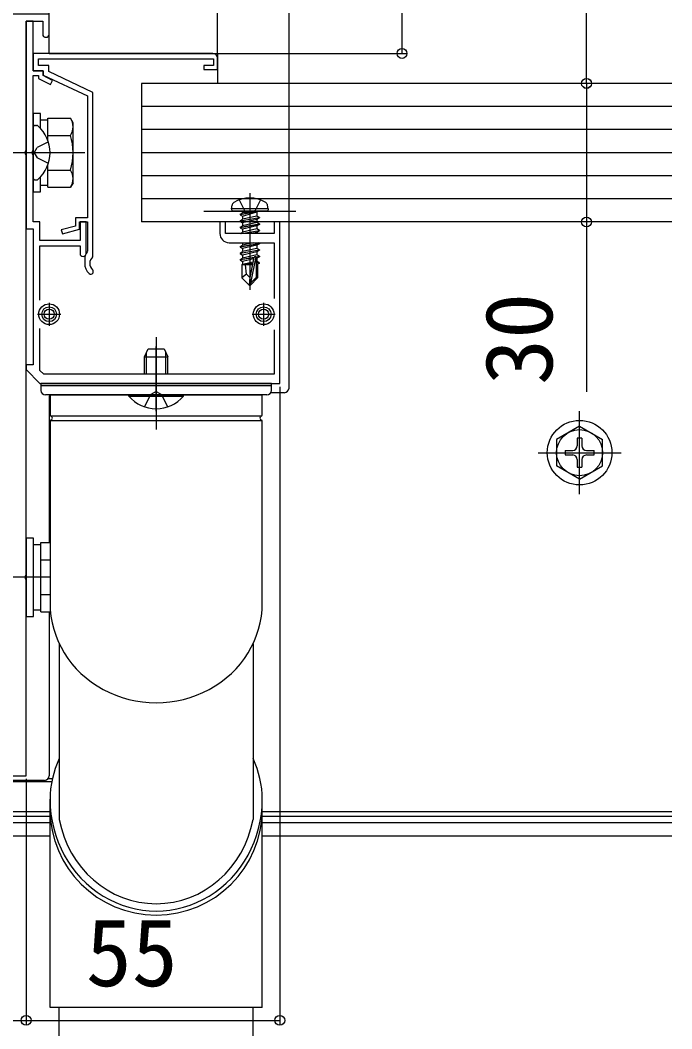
# Model space of a CAD drawing. Units: millimetres, scale not verified. Extents: x -875 to 875, y -1307 to 1300.
# Drawn here: x -578.8 to -437.5, y 134.8 to 353.3 of the extents above; entities that cross this region are included whole.
import ezdxf
from ezdxf.enums import TextEntityAlignment as Align

# ---------------------------------------------------------------- set-up
doc = ezdxf.new("R2010")
doc.units = ezdxf.units.MM
doc.header["$LTSCALE"] = 8
for name, color, linetype in [('0-3_YKK_11', 7, 'Continuous'), ('0-4_YKK_12', 2, 'Continuous'), ('0-5_YKK_13', 4, 'Continuous'), ('0-6_YKK_D', 6, 'Continuous')]:
    doc.layers.add(name, color=color, linetype=linetype)
doc.styles.add('ＭＳ ゴシック', font='')
doc.styles.get('ＭＳ ゴシック').set_extended_font_data('MS Gothic')

msp = doc.modelspace()

# ---------------------------------------------------------------- linework, layer by layer
at = {"layer": '0-3_YKK_11'}
for p, q in [((-564.8, 301.4), (-564.8, 300.6)), ((-572.5, 292.1), (-572.5, 287.1)), ((-526, 292.1), (-526, 287.1)), ((-575, 289.6), (-570, 289.6)), ((-528.5, 289.6), (-523.5, 289.6))]:
    msp.add_line(p, q, dxfattribs=at)
for points in [[(-572.5, 350.3), (-572.5, 354.6), (-599.042, 354.6), (-599.225, 354.48), (-599.775, 354.48), (-599.958, 354.6), (-620.042, 354.6), (-620.225, 354.48), (-620.775, 354.48), (-620.958, 354.6), (-629.042, 354.6), (-629.225, 354.48), (-629.775, 354.48), (-629.958, 354.6), (-637.5, 354.6), (-637.5, 351.6), (-637.2, 351.3)], [(-608, 189.6), (-577.5, 189.6), (-577.5, 232.142), (-577.62, 232.325), (-577.62, 232.875), (-577.5, 233.058), (-577.5, 324.142), (-577.62, 324.325), (-577.62, 324.875), (-577.5, 325.058), (-577.5, 353.1), (-573.9, 353.1), (-573.9, 350.3)], [(-564.5, 302.75), (-564.5, 309.6), (-565.8, 309.6), (-565.8, 305.6), (-574.5, 305.6), (-574.5, 309.6), (-576, 309.6), (-576, 324.142), (-576.12, 324.325), (-576.12, 324.875), (-576, 325.058), (-576, 341.3), (-574.8, 341.3), (-574.8, 340.693), (-572.231, 339.356), (-571.769, 340.244), (-573.8, 341.3), (-573.8, 342.3), (-576, 342.3), (-576, 353.1), (-577.5, 353.1), (-577.5, 308.1), (-576, 308.1), (-576, 278.6), (-577.5, 278.6), (-577.5, 277.6), (-574.5, 274.6), (-522.5, 274.6), (-522.5, 309.6), (-523.7, 309.6), (-523.7, 307.1), (-534.3, 307.1), (-534.3, 309.6), (-535.5, 309.6), (-535.5, 307.1)], [(-537, 346.1), (-576, 346.1), (-576, 342.3), (-573.8, 342.3), (-573.8, 341.4), (-564.2, 336.9), (-564.2, 310.5), (-566.8, 310.5), (-566.8, 308.693), (-569.865, 307.885), (-569.635, 307.015), (-565.9, 308), (-565.9, 309.6), (-564.2, 309.6), (-564.2, 303.297), (-564.255, 303.125)], [(-563.095, 301.99), (-563, 302.209), (-563, 337.663), (-572.6, 342.163), (-572.6, 343.5), (-574.8, 343.5), (-574.8, 344.9), (-536.9, 344.9), (-536.9, 343.5), (-539, 343.5), (-539, 342.6), (-536, 342.6), (-536, 345.1)], [(-574.5, 292.659), (-574.5, 304.4), (-565.8, 304.4), (-565.8, 302.75)], [(-533.5, 305.1), (-523.7, 305.1), (-523.7, 292.999)], [(-523.7, 286.201), (-523.7, 276.6), (-573.672, 276.6), (-574.5, 277.428), (-574.5, 286.541)]]:
    msp.add_lwpolyline(points, dxfattribs=at)
for centre, radius, start, end in [((-573.2, 350.3), 0.7, 180.00001, 269.99999), ((-573.2, 350.3), 0.7, 270.00001, 359.99999), ((-537, 345.1), 1, 0.00001, 89.99999), ((-533.5, 307.1), 2, 180.00001, 269.99999), ((-565.15, 302.75), 0.65, 180.00001, 269.99999), ((-565.15, 302.75), 0.65, 270.00001, 359.99999), ((-561.8, 301.4), 3, 144.90318, 180), ((-561.8, 300.6), 1.9, 132.9859, 227.02712), ((-561.8, 300.6), 3, 180.00001, 227.02713), ((-563.47, 298.807), 0.55, 227.02712, 330.00001), ((-563.47, 298.807), 0.55, 329.99997, 47.0271)]:
    msp.add_arc(centre, radius, start, end, dxfattribs=at)
at = {"layer": '0-4_YKK_12'}
for p, q in [((-549.3, 284.6), (-549.3, 264.6)), ((-549.3, 268.6), (-549.3, 282.6)), ((-571.946, 188.3), (-637.5, 188.3)), ((-571.822, 188.9), (-572.786, 188.9)), ((-572.298, 181.8), (-637.5, 181.8)), ((-437.5, 181.8), (-526.302, 181.8)), ((-572.296, 180.8), (-637.5, 180.8)), ((-572.296, 179.4), (-637.5, 179.4)), ((-437.5, 180.8), (-526.296, 180.8)), ((-437.5, 179.4), (-526.296, 179.4)), ((-637.5, 176.6), (-572.296, 176.6)), ((-526.296, 176.6), (-437.5, 176.6))]:
    msp.add_line(p, q, dxfattribs=at)
at = {"layer": '0-5_YKK_13'}
for p, q in [((-572.5, 346.1), (-536, 346.1)), ((-536, 346.1), (-536, 339.6)), ((-552.5, 339.6), (-552.5, 309.6)), ((-437.5, 339.6), (-552.5, 339.6)), ((-437.5, 339.6), (-536, 339.6)), ((-437.5, 334.6), (-552.5, 334.6)), ((-575.455, 330.5), (-575.257, 330.5)), ((-572.8, 331.65), (-574.4, 331.65)), ((-572.8, 327.329), (-572.8, 332.106)), ((-572.8, 332.106), (-567.881, 332.106)), ((-567.3, 331.1), (-567.881, 332.106)), ((-567.3, 318.1), (-567.3, 331.1)), ((-576, 329.851), (-576, 319.349)), ((-572.8, 328.353), (-567.881, 328.353)), ((-437.5, 329.6), (-552.5, 329.6)), ((-575.744, 324.6), (-575.135, 325.745)), ((-572.674, 326.972), (-575.135, 325.745)), ((-564.8, 324.6), (-592.913, 324.6)), ((-575.744, 324.6), (-575.135, 323.455)), ((-437.5, 324.6), (-552.5, 324.6)), ((-572.674, 322.228), (-575.135, 323.455)), ((-572.8, 317.094), (-572.8, 321.871)), ((-576, 319.349), (-576, 319.245)), ((-572.8, 320.847), (-567.881, 320.847)), ((-437.5, 319.6), (-552.5, 319.6)), ((-575.455, 318.7), (-575.257, 318.7)), ((-574.4, 317.55), (-572.8, 317.55)), ((-572.8, 317.094), (-567.881, 317.094)), ((-567.3, 318.1), (-567.881, 317.094)), ((-529, 315.799), (-529, 294.899)), ((-437.5, 314.6), (-552.5, 314.6)), ((-533, 312.399), (-532.859, 313.201)), ((-525, 312.399), (-525.141, 313.201)), ((-539, 311.899), (-519, 311.899)), ((-525, 312.399), (-533, 312.399)), ((-533, 312.399), (-532.912, 311.899)), ((-525.088, 311.899), (-532.912, 311.899)), ((-531.1, 311.249), (-527.5, 311.849)), ((-527.5, 311.749), (-531.1, 311.149)), ((-531.1, 311.249), (-530.55, 311.566)), ((-531.1, 311.249), (-531.1, 311.149)), ((-531.1, 311.249), (-531.1, 311.149)), ((-531.1, 311.149), (-530.55, 310.831)), ((-531.1, 309.849), (-526.9, 310.549)), ((-526.9, 310.449), (-531.1, 309.749)), ((-527.5, 311.849), (-530.55, 311.566)), ((-530.55, 310.831), (-527.5, 311.749)), ((-530.55, 311.699), (-530.55, 311.566)), ((-527.45, 310.866), (-530.55, 310.166)), ((-530.55, 310.831), (-530.55, 310.166)), ((-527.5, 311.849), (-527.5, 311.749)), ((-527.45, 311.699), (-527.45, 310.866)), ((-526.9, 310.549), (-527.45, 310.866)), ((-526.9, 310.449), (-527.45, 310.131)), ((-526.9, 310.549), (-526.9, 310.449)), ((-525, 312.399), (-525.088, 311.899)), ((-437.5, 309.6), (-552.5, 309.6)), ((-531.1, 309.849), (-530.55, 310.166)), ((-531.1, 309.849), (-531.1, 309.749)), ((-531.1, 309.749), (-530.55, 309.431)), ((-531.1, 308.449), (-526.9, 309.149)), ((-526.9, 309.049), (-531.1, 308.349)), ((-531.1, 308.449), (-530.55, 308.766)), ((-531.1, 308.449), (-531.1, 308.349)), ((-531.1, 308.349), (-530.55, 308.031)), ((-527.45, 310.131), (-530.55, 309.431)), ((-527.45, 309.466), (-530.55, 308.766)), ((-530.55, 309.431), (-530.55, 308.766)), ((-527.45, 310.131), (-527.45, 309.466)), ((-526.9, 309.149), (-527.45, 309.466)), ((-527.45, 308.731), (-527.45, 308.066)), ((-526.9, 309.149), (-526.9, 309.049)), ((-531.011, 307.1), (-530.55, 307.366)), ((-530.791, 307.1), (-526.9, 307.749)), ((-527.45, 308.066), (-530.55, 307.366)), ((-530.55, 308.031), (-530.55, 307.366)), ((-526.9, 307.649), (-530.191, 307.1)), ((-526.9, 307.749), (-527.45, 308.066)), ((-527.45, 307.331), (-527.45, 307.1)), ((-526.9, 307.749), (-526.9, 307.649)), ((-531.1, 304.249), (-526.9, 304.949)), ((-526.9, 304.849), (-531.1, 304.149)), ((-531.1, 304.249), (-530.55, 304.566)), ((-531.1, 304.249), (-531.1, 304.149)), ((-531.1, 304.149), (-530.55, 303.831)), ((-528.185, 305.1), (-530.55, 304.566)), ((-530.55, 305.1), (-530.55, 304.566)), ((-527.45, 303.866), (-530.55, 303.166)), ((-530.55, 303.831), (-530.55, 303.166)), ((-527.45, 304.531), (-527.45, 303.866)), ((-526.9, 303.549), (-527.45, 303.866)), ((-526.9, 304.949), (-527.162, 305.1)), ((-526.9, 304.949), (-526.9, 304.849)), ((-531.1, 302.849), (-526.9, 303.549)), ((-526.9, 303.449), (-531.1, 302.749)), ((-531.1, 302.849), (-530.55, 303.166)), ((-531.1, 302.849), (-531.1, 302.749)), ((-531.1, 302.749), (-530.55, 302.431)), ((-531.1, 301.449), (-528.074, 301.953)), ((-528.102, 301.848), (-531.1, 301.349)), ((-531.1, 301.449), (-530.55, 301.766)), ((-527.45, 302.466), (-530.55, 301.766)), ((-530.55, 302.431), (-530.55, 301.766)), ((-528.09, 301.905), (-529, 297.52)), ((-527.668, 302.021), (-528.85, 296.323)), ((-527.668, 302.021), (-526.9, 302.149)), ((-526.9, 302.049), (-527.613, 301.93)), ((-527.6, 301.85), (-527.6, 297.573)), ((-527.45, 303.131), (-527.45, 302.466)), ((-526.9, 302.149), (-527.45, 302.466)), ((-527.45, 301.731), (-527.45, 301.066)), ((-526.9, 303.549), (-526.9, 303.449)), ((-526.9, 302.149), (-526.9, 302.049)), ((-531.1, 301.449), (-531.1, 301.349)), ((-531.1, 301.349), (-530.55, 301.031)), ((-530.7, 300.299), (-530.55, 300.366)), ((-530.7, 300.299), (-530.7, 297.449)), ((-528.424, 300.299), (-530.7, 300.299)), ((-528.16, 301.571), (-530.55, 301.031)), ((-530.55, 301.031), (-530.55, 300.366)), ((-528.305, 300.873), (-530.55, 300.366)), ((-528.365, 300.581), (-530.083, 300.299)), ((-528.42, 300.315), (-528.504, 300.299)), ((-527.45, 301.066), (-527.603, 301.031)), ((-527, 300.806), (-527.6, 300.707)), ((-527, 300.591), (-527.6, 300.474)), ((-527.3, 300.299), (-527.6, 300.299)), ((-527, 300.806), (-527.45, 301.066)), ((-527, 300.591), (-527.3, 300.418)), ((-527.3, 300.418), (-527.3, 297.449)), ((-527, 300.806), (-527, 300.591)), ((-529.743, 298.252), (-530.7, 297.449)), ((-529.15, 295.899), (-530.7, 297.449)), ((-529, 297.52), (-529.15, 295.899)), ((-529, 297.52), (-529, 295.899)), ((-527.6, 297.573), (-528.85, 296.323)), ((-528.85, 295.899), (-527.3, 297.449)), ((-527.3, 297.449), (-527.6, 297.573)), ((-529.15, 295.899), (-528.85, 295.899)), ((-528.85, 296.323), (-528.85, 295.899)), ((-551.8, 280.4), (-551, 282.1)), ((-551, 282.1), (-547.6, 282.1)), ((-547.6, 282.1), (-546.8, 280.4)), ((-551.8, 276.6), (-551.8, 280.4)), ((-551.8, 280.4), (-546.8, 280.4)), ((-551.367, 276.6), (-551.367, 281.32)), ((-547.233, 276.6), (-547.233, 281.32)), ((-546.8, 276.6), (-546.8, 280.4)), ((-574.3, 274.6), (-574.3, 273.1)), ((-524.3, 274.6), (-574.3, 274.6)), ((-524.3, 274.1), (-574.3, 274.1)), ((-524.3, 273.1), (-524.3, 274.6)), ((-549.3, 272.1), (-573.3, 272.1)), ((-572.5, 271.6), (-572.5, 240.106)), ((-572.3, 272.1), (-572.3, 267.767)), ((-572.3, 272.1), (-526.3, 272.1)), ((-543.4, 272.1), (-555.2, 272.1)), ((-555.2, 271.852), (-555.2, 272.1)), ((-555.2, 271.852), (-543.4, 271.852)), ((-551.8, 269.517), (-550.445, 272.235)), ((-549.3, 272.844), (-550.445, 272.235)), ((-549.3, 272.844), (-548.155, 272.235)), ((-525.3, 272.1), (-549.3, 272.1)), ((-546.8, 269.517), (-548.155, 272.235)), ((-543.4, 271.852), (-543.4, 272.1)), ((-526.3, 267.772), (-526.3, 272.1)), ((-521.5, 272.6), (-524.434, 272.6)), ((-572.211, 267.6), (-526.4, 267.6)), ((-457.5, 250.6), (-457.5, 268.6)), ((-572.3, 266.427), (-572.304, 227.009)), ((-572.2, 266.6), (-526.4, 266.6)), ((-526.296, 227.009), (-526.3, 266.428)), ((-457.5, 265.35), (-462.5, 262.463)), ((-457.5, 265.35), (-452.5, 262.463)), ((-462.5, 262.463), (-462.5, 256.737)), ((-458, 262.75), (-458, 261.1)), ((-457, 262.75), (-458, 262.75)), ((-457, 262.75), (-457, 261.1)), ((-452.5, 256.737), (-452.5, 262.463)), ((-460.65, 260.1), (-459, 260.1)), ((-460.65, 260.1), (-460.65, 259.1)), ((-456, 260.1), (-454.35, 260.1)), ((-454.35, 259.1), (-454.35, 260.1)), ((-466.5, 259.6), (-448.5, 259.6)), ((-460.65, 259.1), (-459, 259.1)), ((-458, 258.1), (-458, 256.45)), ((-457, 258.1), (-457, 256.45)), ((-456, 259.1), (-454.35, 259.1)), ((-457.5, 253.85), (-462.5, 256.737)), ((-458, 256.45), (-457, 256.45)), ((-457.5, 253.85), (-452.5, 256.737)), ((-574.3, 239.65), (-575.9, 239.65)), ((-574.3, 240.106), (-572.3, 240.106)), ((-574.3, 225.094), (-574.3, 240.106)), ((-574.3, 228.6), (-574.3, 236.6)), ((-574.3, 236.353), (-572.3, 236.353)), ((-572.3, 232.6), (-592.8, 232.6)), ((-574.3, 228.847), (-572.296, 228.847)), ((-575.9, 225.55), (-574.3, 225.55)), ((-574.3, 225.094), (-572.214, 225.094)), ((-572.5, 225.094), (-572.5, 189.6)), ((-570.3, 218.189), (-570.3, 180.147)), ((-528.3, 218.189), (-528.3, 180.147)), ((-573.5, 188.6), (-636.5, 188.6)), ((-572.296, 139.41), (-572.296, 184.501)), ((-526.296, 139.41), (-526.296, 184.501)), ((-526.296, 139.41), (-572.296, 139.41)), ((-570.3, 119.41), (-570.3, 139.41)), ((-528.3, 119.41), (-528.3, 139.41))]:
    msp.add_line(p, q, dxfattribs=at)
for points in [[(-520.5, 273.6), (-520.5, 309.6), (-520.5, 360.6)], [(-572.5, 346.1), (-572.5, 355.1), (-437.5, 355.1)], [(-576, 333.1), (-576, 316.1), (-574.4, 316.1), (-574.4, 319.315)], [(-574.4, 329.885), (-574.4, 333.1), (-576, 333.1)], [(-576, 329.955), (-576, 329.851), (-576, 329.5)], [(-531.3, 314.378), (-530.145, 312.061), (-529, 311.453)], [(-526.7, 314.378), (-527.855, 312.061), (-529, 311.453)], [(-526.9, 309.049), (-527.45, 308.731), (-530.55, 308.031)], [(-526.9, 307.649), (-527.45, 307.331), (-528.473, 307.1)], [(-526.9, 304.849), (-527.45, 304.531), (-530.55, 303.831)], [(-526.9, 303.449), (-527.45, 303.131), (-530.55, 302.431)], [(-526.9, 302.049), (-527.45, 301.731), (-527.6, 301.697)], [(-529, 297.52), (-529.743, 298.252), (-529.9, 300.299)]]:
    msp.add_lwpolyline(points, dxfattribs=at)
msp.add_lwpolyline([(-577.5, 241.1), (-577.5, 224.1), (-575.9, 224.1), (-575.9, 241.1)], close=True, dxfattribs=at)
for centre, radius in [((-572.5, 289.6), 2.25), ((-572.5, 289.6), 1.6), ((-572.5, 289.6), 1.1), ((-526, 289.6), 2.25), ((-526, 289.6), 1.6), ((-526, 289.6), 1.1), ((-457.5, 259.6), 7), ((-457.5, 259.6), 5)]:
    msp.add_circle(centre, radius, dxfattribs=at)
for centre, radius, start, end in [((-575.455, 329.955), 0.545, 90, 180), ((-575.257, 329.95), 0.55, 48.43917, 90), ((-580, 324.6), 7.7, 311.56083, 48.43917), ((-570.623, 330.229), 3.323, 325.61575, 34.38425), ((-579.719, 324.6), 12.419, 342.41205, 17.58795), ((-575.455, 319.245), 0.545, 180, 270), ((-570.623, 318.971), 3.323, 325.61575, 34.38425), ((-575.257, 319.25), 0.55, 270, 311.56083), ((-529, 308.299), 6.5, 57.94412, 122.05588), ((-531.972, 313.045), 0.9, 122.05588, 170), ((-526.028, 313.045), 0.9, 10, 57.94412), ((-530.75, 311.699), 0.2, 0, 90), ((-527.25, 311.699), 0.2, 90, 180), ((-527.848, 301.85), 0.248, 0, 167.19096), ((-521.5, 273.6), 1, 270, 0), ((-573.3, 273.1), 1, 180, 270), ((-571.5, 271.6), 1, 150, 180), ((-549.3, 276.8), 7.7, 219.98312, 320.01688), ((-525.3, 273.1), 1, 270, 0), ((-572.1, 267.767), 0.2, 180, 253.09407), ((-572.304, 267.097), 0.5, 286.90593, 73.09407), ((-526.304, 267.1), 0.5, 106.29763, 253.70237), ((-526.5, 267.772), 0.2, 286.29763, 0), ((-572.1, 266.427), 0.2, 106.90593, 180), ((-526.5, 266.428), 0.2, 0, 73.70237), ((-459, 261.1), 1, 270, 0), ((-456, 261.1), 1, 180, 270), ((-459, 258.1), 1, 0, 90), ((-456, 258.1), 1, 90, 180), ((-573.5, 189.6), 1, 270, 360)]:
    msp.add_arc(centre, radius, start, end, dxfattribs=at)
for centre, major_axis, ratio, start_param, end_param in [((-549.3, 227.009), (-23.004, 0), 0.939189, 6.2831853, 9.424778), ((-549.3, 184.501), (23.004, 0), 0.939189, 2.7210891, 3.1415927), ((-549.3, 184.501), (23.004, 0), 0.939189, 6.2831853, 6.7036889), ((-549.3, 184.501), (0, 24.22), 0.949802, 1.5707963, 4.712389), ((-549.3, 182.322), (23.004, 0), 0.99602, 3.1415927, 6.2831853), ((-549.3, 184.501), (0, 22.626), 0.945819, 1.7644461, 4.5187392)]:
    msp.add_ellipse(centre, major_axis=major_axis, ratio=ratio, start_param=start_param, end_param=end_param, dxfattribs=at)
at = {"layer": '0-6_YKK_D'}
for p, q in [((-536, 346.1), (-536, 462.6)), ((-536, 346.1), (-495, 346.1)), ((-522.5, 273.9), (-522.5, 135.6)), ((-577.5, 188.9), (-577.5, 135.6)), ((-577.5, 188.9), (-577.5, 135.6)), ((-637.5, 136.6), (-577.5, 136.6)), ((-577.5, 136.6), (-522.5, 136.6))]:
    msp.add_line(p, q, dxfattribs=at)
for points in [[(-496, 346.1), (-496, 354.6), (-496, 401.359)], [(-456, 339.6), (-456, 354.6), (-456, 389.445)], [(-456, 339.6), (-456, 309.6), (-456, 272.759)]]:
    msp.add_lwpolyline(points, dxfattribs=at)
for centre, radius in [((-496, 346.1), 1.075), ((-456, 339.6), 1.075), ((-456, 339.6), 1.062), ((-456, 309.6), 1.062), ((-577.5, 136.6), 1.075), ((-577.5, 136.6), 1.075), ((-522.5, 136.6), 1.075)]:
    msp.add_circle(centre, radius, dxfattribs=at)

# ---------------------------------------------------------------- texts
at = {"layer": '0-6_YKK_D', "style": 'ＭＳ ゴシック'}
msp.add_text('30', height=14.66, rotation=90, dxfattribs=at).set_placement((-459, 274.282), align=Align.BOTTOM_LEFT)
msp.add_text('55', height=14.66, dxfattribs=at).set_placement((-564.545, 139.6), align=Align.BOTTOM_LEFT)

doc.saveas('drawing.dxf')
